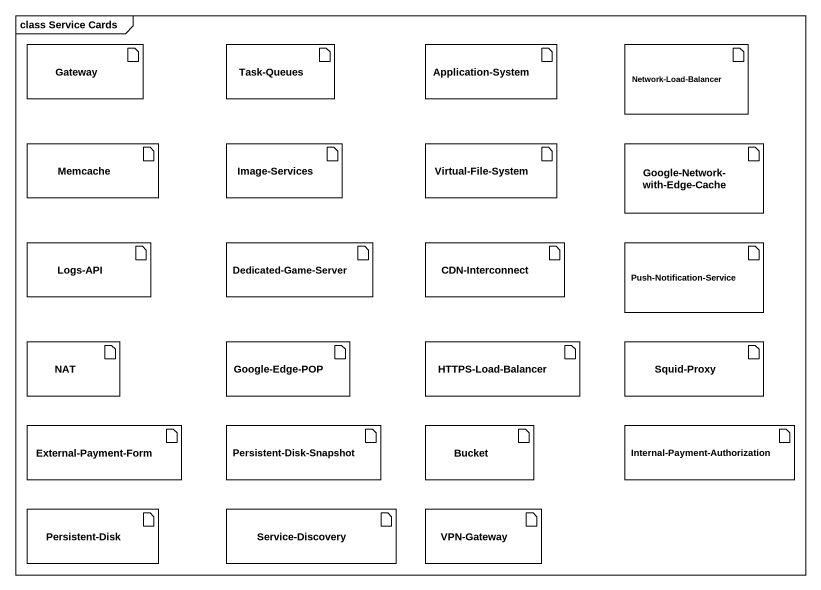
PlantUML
@startuml
mainframe class Service Cards
artifact Gateway
artifact "Task-Queues" as Task_Queues
artifact "Application-System" as Application_System
artifact "Network-Load-Balancer" as Network_Load_Balancer
artifact Memcache
artifact "Image-Services" as Image_Services
artifact "Virtual-File-System" as Virtual_File_System
artifact "Google-Network-with-Edge-Cache" as Google_Network_with_Edge
artifact "Logs-API" as Logs_API
artifact "Dedicated-Game-Server" as Dedicated_Game_Server
artifact "CDN-Interconnect" as CDN_Interconnect
artifact "Push-Notification-Service" as Push_Notification_Service
artifact NAT
artifact "Google-Edge-POP" as Google_Edge_POP
artifact "HTTPS-Load-Balancer" as HTTPS_Load_Balancer
artifact "Squid-Proxy" as Squid_Proxy
artifact "External-Payment-Form" as External_Payment_Form
artifact "Persistent-Disk-Snapshot" as Persistent_Disk_Snapshot
artifact Bucket
artifact "Internal-Payment-Authorization" as Internal_Payment
artifact "Persistent-Disk" as Persistent_Disk
artifact "Service-Discovery" as Service_Discovery
artifact "VPN-Gateway" as VPN_Gateway
@enduml
